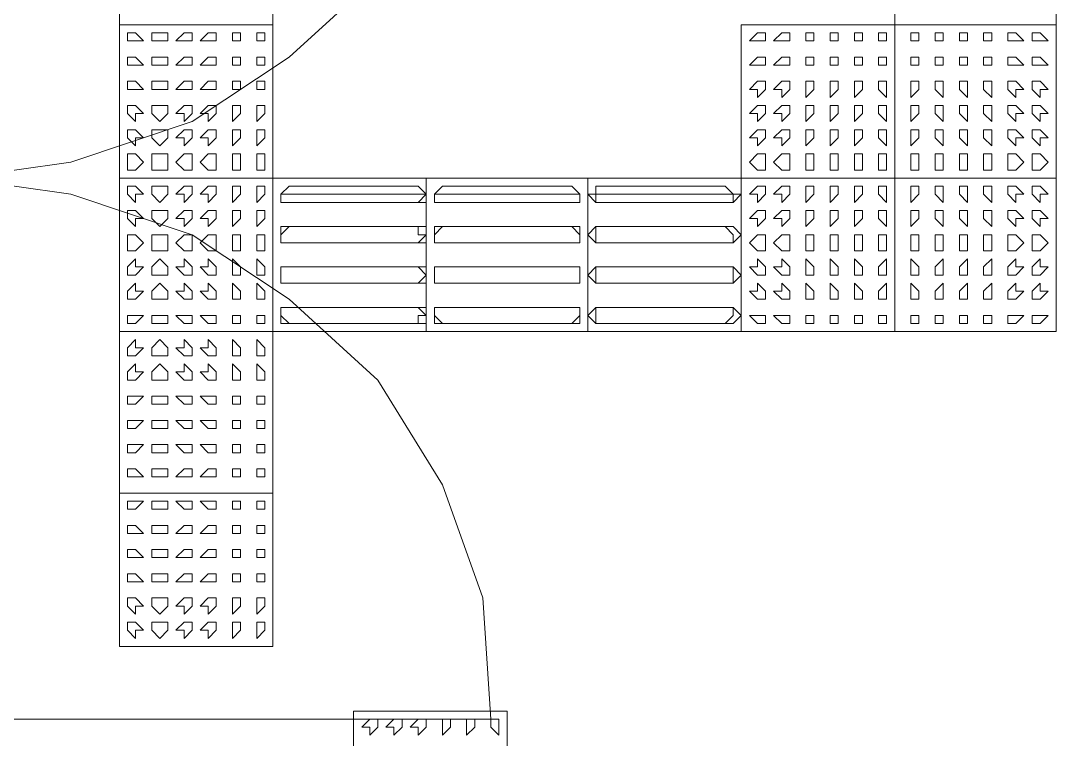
# Model space of a CAD drawing. Header units: millimetres. Extents: x -4011 to 126995, y -1911 to 106700.
# Drawn here: x 88629 to 90622, y 51241 to 52624 of the extents above; entities that cross this region are included whole.
import ezdxf

# ---------------------------------------------------------------- set-up
doc = ezdxf.new("R2010")
doc.units = ezdxf.units.MM
doc.layers.add('PDF_형상', color=7, linetype='Continuous')

msp = doc.modelspace()

# ---------------------------------------------------------------- linework, layer by layer
at = {"layer": 'PDF_형상', "lineweight": 5}
for points in [[(87466.3, 53378.2), (87481.9, 53145.1), (87559.6, 52927.5), (87683.9, 52725.4), (87839.4, 52554.4), (88041.4, 52430), (88274.6, 52352.3), (88507.8, 52321.2), (88725.4, 52352.3), (88958.5, 52430), (89145.1, 52554.4), (89316.1, 52709.8), (89440.4, 52911.9), (89518.1, 53129.5), (89533.7, 53362.7), (88585.5, 53362.7)], [(90621.8, 53222.8), (90621.8, 52927.5), (90621.8, 52616.6), (90310.9, 52616.6), (90310.9, 52927.5)], [(88585.5, 51279.8), (89533.7, 51279.8), (89518.1, 51513), (89440.4, 51730.6), (89316.1, 51932.6), (89145.1, 52088.1), (88958.5, 52212.4), (88725.4, 52290.2), (88507.8, 52321.2), (88274.6, 52290.2), (88041.4, 52212.4), (87839.4, 52088.1), (87683.9, 51917.1), (87559.6, 51715), (87481.9, 51497.4), (87466.3, 51264.2)], [(89114, 52025.9), (89114, 51715), (88818.6, 51715), (88818.6, 52025.9), (88818.6, 52321.2), (89114, 52321.2), (89409.3, 52321.2), (89720.2, 52321.2), (90015.5, 52321.2), (90015.5, 52025.9), (89720.2, 52025.9)], [(89114, 52321.2), (89114, 52025.9), (88818.6, 52025.9), (89114, 52025.9), (89409.3, 52025.9), (89409.3, 52321.2)], [(89409.3, 52025.9), (89720.2, 52025.9), (89720.2, 52321.2)], [(89145.1, 52072.5), (89393.8, 52072.5), (89145.1, 52072.5)], [(89440.4, 52072.5), (89689.1, 52072.5), (89440.4, 52072.5)], [(89735.7, 52072.5), (89984.5, 52072.5), (89735.7, 52072.5)], [(89145.1, 52041.4), (89393.8, 52041.4), (89145.1, 52041.4)], [(89440.4, 52041.4), (89689.1, 52041.4), (89440.4, 52041.4)], [(89735.7, 52041.4), (89984.5, 52041.4), (89735.7, 52041.4)]]:
    msp.add_lwpolyline(points, dxfattribs=at)
for points in [[(88818.6, 52616.6), (88818.6, 52927.5), (89114, 52927.5), (89114, 52616.6)], [(90310.9, 52616.6), (90621.8, 52616.6), (90621.8, 52927.5), (90310.9, 52927.5)], [(88818.6, 52321.2), (88818.6, 52616.6), (89114, 52616.6), (89114, 52321.2)], [(90015.5, 52616.6), (90015.5, 52321.2), (90310.9, 52321.2), (90310.9, 52616.6)], [(90310.9, 52616.6), (90310.9, 52321.2), (90621.8, 52321.2), (90621.8, 52616.6)], [(88865.3, 52585.5), (88849.7, 52601), (88834.2, 52601), (88834.2, 52585.5), (88849.7, 52585.5)], [(88911.9, 52585.5), (88911.9, 52601), (88896.4, 52601), (88880.8, 52601), (88880.8, 52585.5), (88896.4, 52585.5)], [(88958.5, 52585.5), (88958.5, 52601), (88943, 52601), (88927.5, 52585.5), (88943, 52585.5)], [(89005.2, 52585.5), (89005.2, 52601), (88989.6, 52601), (88974.1, 52585.5), (88989.6, 52585.5)], [(89051.8, 52585.5), (89051.8, 52601), (89036.3, 52601), (89036.3, 52585.5)], [(89098.4, 52585.5), (89098.4, 52601), (89082.9, 52601), (89082.9, 52585.5)], [(90062.2, 52585.5), (90062.2, 52601), (90046.6, 52601), (90031.1, 52585.5), (90046.6, 52585.5)], [(90108.8, 52585.5), (90108.8, 52601), (90093.3, 52601), (90077.7, 52585.5), (90093.3, 52585.5)], [(90155.4, 52585.5), (90155.4, 52601), (90139.9, 52601), (90139.9, 52585.5)], [(90202.1, 52585.5), (90202.1, 52601), (90186.5, 52601), (90186.5, 52585.5)], [(90248.7, 52585.5), (90248.7, 52601), (90233.2, 52601), (90233.2, 52585.5)], [(90295.3, 52585.5), (90295.3, 52601), (90279.8, 52601), (90279.8, 52585.5)], [(90357.5, 52585.5), (90357.5, 52601), (90342, 52601), (90342, 52585.5)], [(90404.1, 52585.5), (90404.1, 52601), (90388.6, 52601), (90388.6, 52585.5)], [(90450.8, 52585.5), (90450.8, 52601), (90435.2, 52601), (90435.2, 52585.5)], [(90497.4, 52585.5), (90497.4, 52601), (90481.9, 52601), (90481.9, 52585.5)], [(90559.6, 52585.5), (90544, 52601), (90528.5, 52601), (90528.5, 52585.5), (90544, 52585.5)], [(90606.2, 52585.5), (90590.7, 52601), (90575.1, 52601), (90575.1, 52585.5), (90590.7, 52585.5)], [(88865.3, 52538.9), (88849.7, 52554.4), (88834.2, 52554.4), (88834.2, 52538.9), (88849.7, 52538.9)], [(88911.9, 52538.9), (88911.9, 52554.4), (88896.4, 52554.4), (88880.8, 52554.4), (88880.8, 52538.9), (88896.4, 52538.9)], [(88958.5, 52538.9), (88958.5, 52554.4), (88943, 52554.4), (88927.5, 52538.9), (88943, 52538.9)], [(89005.2, 52538.9), (89005.2, 52554.4), (88989.6, 52554.4), (88974.1, 52538.9), (88989.6, 52538.9)], [(89051.8, 52538.9), (89051.8, 52554.4), (89036.3, 52554.4), (89036.3, 52538.9)], [(89098.4, 52538.9), (89098.4, 52554.4), (89082.9, 52554.4), (89082.9, 52538.9)], [(90062.2, 52538.9), (90062.2, 52554.4), (90046.6, 52554.4), (90031.1, 52538.9), (90046.6, 52538.9)], [(90108.8, 52538.9), (90108.8, 52554.4), (90093.3, 52554.4), (90077.7, 52538.9), (90093.3, 52538.9)], [(90155.4, 52538.9), (90155.4, 52554.4), (90139.9, 52554.4), (90139.9, 52538.9)], [(90202.1, 52538.9), (90202.1, 52554.4), (90186.5, 52554.4), (90186.5, 52538.9)], [(90248.7, 52538.9), (90248.7, 52554.4), (90233.2, 52554.4), (90233.2, 52538.9)], [(90295.3, 52538.9), (90295.3, 52554.4), (90279.8, 52554.4), (90279.8, 52538.9)], [(90357.5, 52538.9), (90357.5, 52554.4), (90342, 52554.4), (90342, 52538.9)], [(90404.1, 52538.9), (90404.1, 52554.4), (90388.6, 52554.4), (90388.6, 52538.9)], [(90450.8, 52538.9), (90450.8, 52554.4), (90435.2, 52554.4), (90435.2, 52538.9)], [(90497.4, 52538.9), (90497.4, 52554.4), (90481.9, 52554.4), (90481.9, 52538.9)], [(90559.6, 52538.9), (90544, 52554.4), (90528.5, 52554.4), (90528.5, 52538.9), (90544, 52538.9)], [(90606.2, 52538.9), (90590.7, 52554.4), (90575.1, 52554.4), (90575.1, 52538.9), (90590.7, 52538.9)], [(88865.3, 52492.2), (88849.7, 52507.8), (88834.2, 52507.8), (88834.2, 52492.2), (88849.7, 52492.2)], [(88911.9, 52492.2), (88911.9, 52507.8), (88896.4, 52507.8), (88880.8, 52507.8), (88880.8, 52492.2), (88896.4, 52492.2)], [(88958.5, 52492.2), (88958.5, 52507.8), (88943, 52507.8), (88927.5, 52492.2), (88943, 52492.2)], [(89005.2, 52492.2), (89005.2, 52507.8), (88989.6, 52507.8), (88974.1, 52492.2), (88989.6, 52492.2)], [(89051.8, 52492.2), (89051.8, 52507.8), (89036.3, 52507.8), (89036.3, 52492.2)], [(89098.4, 52492.2), (89098.4, 52507.8), (89082.9, 52507.8), (89082.9, 52492.2)], [(90062.2, 52492.2), (90062.2, 52507.8), (90046.6, 52507.8), (90031.1, 52492.2), (90046.6, 52492.2), (90046.6, 52476.7)], [(90108.8, 52492.2), (90108.8, 52507.8), (90093.3, 52507.8), (90077.7, 52492.2), (90093.3, 52492.2), (90093.3, 52476.7)], [(90155.4, 52492.2), (90155.4, 52507.8), (90139.9, 52507.8), (90139.9, 52492.2), (90139.9, 52476.7)], [(90202.1, 52492.2), (90202.1, 52507.8), (90186.5, 52507.8), (90186.5, 52492.2), (90186.5, 52476.7)], [(90248.7, 52492.2), (90248.7, 52507.8), (90233.2, 52507.8), (90233.2, 52492.2), (90233.2, 52476.7)], [(90295.3, 52492.2), (90295.3, 52507.8), (90279.8, 52507.8), (90279.8, 52492.2), (90295.3, 52476.7)], [(90357.5, 52492.2), (90357.5, 52507.8), (90342, 52507.8), (90342, 52492.2), (90342, 52476.7)], [(90404.1, 52492.2), (90404.1, 52507.8), (90388.6, 52507.8), (90388.6, 52492.2), (90404.1, 52476.7)], [(90450.8, 52492.2), (90450.8, 52507.8), (90435.2, 52507.8), (90435.2, 52492.2), (90450.8, 52476.7)], [(90497.4, 52492.2), (90497.4, 52507.8), (90481.9, 52507.8), (90481.9, 52492.2), (90497.4, 52476.7)], [(90559.6, 52492.2), (90544, 52507.8), (90528.5, 52507.8), (90528.5, 52492.2), (90544, 52476.7), (90544, 52492.2)], [(90606.2, 52492.2), (90590.7, 52507.8), (90575.1, 52507.8), (90575.1, 52492.2), (90590.7, 52476.7), (90590.7, 52492.2)], [(88865.3, 52445.6), (88849.7, 52461.1), (88834.2, 52461.1), (88834.2, 52445.6), (88849.7, 52430), (88849.7, 52445.6)], [(88911.9, 52445.6), (88911.9, 52461.1), (88896.4, 52461.1), (88880.8, 52461.1), (88880.8, 52445.6), (88896.4, 52430)], [(88958.5, 52445.6), (88958.5, 52461.1), (88943, 52461.1), (88927.5, 52445.6), (88943, 52445.6), (88943, 52430)], [(89005.2, 52445.6), (89005.2, 52461.1), (88989.6, 52461.1), (88974.1, 52445.6), (88989.6, 52445.6), (88989.6, 52430)], [(89051.8, 52445.6), (89051.8, 52461.1), (89036.3, 52461.1), (89036.3, 52445.6), (89036.3, 52430)], [(89098.4, 52445.6), (89098.4, 52461.1), (89082.9, 52461.1), (89082.9, 52445.6), (89082.9, 52430)], [(90062.2, 52445.6), (90062.2, 52461.1), (90046.6, 52461.1), (90031.1, 52445.6), (90046.6, 52445.6), (90046.6, 52430)], [(90108.8, 52445.6), (90108.8, 52461.1), (90093.3, 52461.1), (90077.7, 52445.6), (90093.3, 52445.6), (90093.3, 52430)], [(90155.4, 52445.6), (90155.4, 52461.1), (90139.9, 52461.1), (90139.9, 52445.6), (90139.9, 52430)], [(90202.1, 52445.6), (90202.1, 52461.1), (90186.5, 52461.1), (90186.5, 52445.6), (90186.5, 52430)], [(90248.7, 52445.6), (90248.7, 52461.1), (90233.2, 52461.1), (90233.2, 52445.6), (90233.2, 52430)], [(90295.3, 52445.6), (90295.3, 52461.1), (90279.8, 52461.1), (90279.8, 52445.6), (90295.3, 52430)], [(90357.5, 52445.6), (90357.5, 52461.1), (90342, 52461.1), (90342, 52445.6), (90342, 52430)], [(90404.1, 52445.6), (90404.1, 52461.1), (90388.6, 52461.1), (90388.6, 52445.6), (90404.1, 52430)], [(90450.8, 52445.6), (90450.8, 52461.1), (90435.2, 52461.1), (90435.2, 52445.6), (90450.8, 52430)], [(90497.4, 52445.6), (90497.4, 52461.1), (90481.9, 52461.1), (90481.9, 52445.6), (90497.4, 52430)], [(90559.6, 52445.6), (90544, 52461.1), (90528.5, 52461.1), (90528.5, 52445.6), (90544, 52430), (90544, 52445.6)], [(90606.2, 52445.6), (90590.7, 52461.1), (90575.1, 52461.1), (90575.1, 52445.6), (90590.7, 52430), (90590.7, 52445.6)], [(88865.3, 52399), (88849.7, 52414.5), (88834.2, 52414.5), (88834.2, 52399), (88849.7, 52383.4), (88849.7, 52399)], [(88911.9, 52399), (88911.9, 52414.5), (88896.4, 52414.5), (88880.8, 52414.5), (88880.8, 52399), (88896.4, 52383.4)], [(88958.5, 52399), (88958.5, 52414.5), (88943, 52414.5), (88927.5, 52399), (88943, 52399), (88943, 52383.4)], [(89005.2, 52399), (89005.2, 52414.5), (88989.6, 52414.5), (88974.1, 52399), (88989.6, 52399), (88989.6, 52383.4)], [(89051.8, 52399), (89051.8, 52414.5), (89036.3, 52414.5), (89036.3, 52399), (89036.3, 52383.4)], [(89098.4, 52399), (89098.4, 52414.5), (89082.9, 52414.5), (89082.9, 52399), (89082.9, 52383.4)], [(90062.2, 52399), (90062.2, 52414.5), (90046.6, 52414.5), (90031.1, 52399), (90046.6, 52399), (90046.6, 52383.4)], [(90108.8, 52399), (90108.8, 52414.5), (90093.3, 52414.5), (90077.7, 52399), (90093.3, 52399), (90093.3, 52383.4)], [(90155.4, 52399), (90155.4, 52414.5), (90139.9, 52414.5), (90139.9, 52399), (90139.9, 52383.4)], [(90202.1, 52399), (90202.1, 52414.5), (90186.5, 52414.5), (90186.5, 52399), (90186.5, 52383.4)], [(90248.7, 52399), (90248.7, 52414.5), (90233.2, 52414.5), (90233.2, 52399), (90233.2, 52383.4)], [(90295.3, 52399), (90295.3, 52414.5), (90279.8, 52414.5), (90279.8, 52399), (90295.3, 52383.4)], [(90357.5, 52399), (90357.5, 52414.5), (90342, 52414.5), (90342, 52399), (90342, 52383.4)], [(90404.1, 52399), (90404.1, 52414.5), (90388.6, 52414.5), (90388.6, 52399), (90404.1, 52383.4)], [(90450.8, 52399), (90450.8, 52414.5), (90435.2, 52414.5), (90435.2, 52399), (90450.8, 52383.4)], [(90497.4, 52399), (90497.4, 52414.5), (90481.9, 52414.5), (90481.9, 52399), (90497.4, 52383.4)], [(90559.6, 52399), (90544, 52414.5), (90528.5, 52414.5), (90528.5, 52399), (90544, 52383.4), (90544, 52399)], [(90606.2, 52399), (90590.7, 52414.5), (90575.1, 52414.5), (90575.1, 52399), (90590.7, 52383.4), (90590.7, 52399)], [(88865.3, 52352.3), (88849.7, 52367.9), (88834.2, 52367.9), (88834.2, 52352.3), (88834.2, 52336.8), (88849.7, 52336.8)], [(88911.9, 52352.3), (88911.9, 52367.9), (88896.4, 52367.9), (88880.8, 52367.9), (88880.8, 52352.3), (88880.8, 52336.8), (88896.4, 52336.8), (88911.9, 52336.8)], [(88958.5, 52352.3), (88958.5, 52367.9), (88943, 52367.9), (88927.5, 52352.3), (88943, 52336.8), (88958.5, 52336.8)], [(89005.2, 52352.3), (89005.2, 52367.9), (88989.6, 52367.9), (88974.1, 52352.3), (88989.6, 52336.8), (89005.2, 52336.8)], [(89051.8, 52352.3), (89051.8, 52367.9), (89036.3, 52367.9), (89036.3, 52352.3), (89036.3, 52336.8), (89051.8, 52336.8)], [(89098.4, 52352.3), (89098.4, 52367.9), (89082.9, 52367.9), (89082.9, 52352.3), (89082.9, 52336.8), (89098.4, 52336.8)], [(90062.2, 52352.3), (90062.2, 52367.9), (90046.6, 52367.9), (90031.1, 52352.3), (90046.6, 52336.8), (90062.2, 52336.8)], [(90108.8, 52352.3), (90108.8, 52367.9), (90093.3, 52367.9), (90077.7, 52352.3), (90093.3, 52336.8), (90108.8, 52336.8)], [(90155.4, 52352.3), (90155.4, 52367.9), (90139.9, 52367.9), (90139.9, 52352.3), (90139.9, 52336.8), (90155.4, 52336.8)], [(90202.1, 52352.3), (90202.1, 52367.9), (90186.5, 52367.9), (90186.5, 52352.3), (90186.5, 52336.8), (90202.1, 52336.8)], [(90248.7, 52352.3), (90248.7, 52367.9), (90233.2, 52367.9), (90233.2, 52352.3), (90233.2, 52336.8), (90248.7, 52336.8)], [(90295.3, 52352.3), (90295.3, 52367.9), (90279.8, 52367.9), (90279.8, 52352.3), (90279.8, 52336.8), (90295.3, 52336.8)], [(90357.5, 52352.3), (90357.5, 52367.9), (90342, 52367.9), (90342, 52352.3), (90342, 52336.8), (90357.5, 52336.8)], [(90404.1, 52352.3), (90404.1, 52367.9), (90388.6, 52367.9), (90388.6, 52352.3), (90388.6, 52336.8), (90404.1, 52336.8)], [(90450.8, 52352.3), (90450.8, 52367.9), (90435.2, 52367.9), (90435.2, 52352.3), (90435.2, 52336.8), (90450.8, 52336.8)], [(90497.4, 52352.3), (90497.4, 52367.9), (90481.9, 52367.9), (90481.9, 52352.3), (90481.9, 52336.8), (90497.4, 52336.8)], [(90559.6, 52352.3), (90544, 52367.9), (90528.5, 52367.9), (90528.5, 52352.3), (90528.5, 52336.8), (90544, 52336.8)], [(90606.2, 52352.3), (90590.7, 52367.9), (90575.1, 52367.9), (90575.1, 52352.3), (90575.1, 52336.8), (90590.7, 52336.8)], [(89409.3, 52025.9), (89409.3, 52321.2), (89114, 52321.2), (89114, 52025.9)], [(89720.2, 52025.9), (89720.2, 52321.2), (89409.3, 52321.2), (89409.3, 52025.9)], [(90015.5, 52025.9), (90015.5, 52321.2), (89720.2, 52321.2), (89720.2, 52025.9)], [(90015.5, 52321.2), (90015.5, 52025.9), (90310.9, 52025.9), (90310.9, 52321.2)], [(90310.9, 52321.2), (90310.9, 52025.9), (90621.8, 52025.9), (90621.8, 52321.2)], [(88865.3, 52290.2), (88849.7, 52305.7), (88834.2, 52305.7), (88834.2, 52290.2), (88849.7, 52274.6), (88849.7, 52290.2)], [(88911.9, 52290.2), (88911.9, 52305.7), (88896.4, 52305.7), (88880.8, 52305.7), (88880.8, 52290.2), (88896.4, 52274.6)], [(88958.5, 52290.2), (88958.5, 52305.7), (88943, 52305.7), (88927.5, 52290.2), (88943, 52290.2), (88943, 52274.6)], [(89005.2, 52290.2), (89005.2, 52305.7), (88989.6, 52305.7), (88974.1, 52290.2), (88989.6, 52290.2), (88989.6, 52274.6)], [(89051.8, 52290.2), (89051.8, 52305.7), (89036.3, 52305.7), (89036.3, 52290.2), (89036.3, 52274.6)], [(89098.4, 52290.2), (89098.4, 52305.7), (89082.9, 52305.7), (89082.9, 52290.2), (89082.9, 52274.6)], [(89145.1, 52274.6), (89393.8, 52274.6), (89409.3, 52274.6), (89409.3, 52290.2), (89393.8, 52305.7), (89145.1, 52305.7), (89129.5, 52290.2), (89129.5, 52274.6)], [(89440.4, 52274.6), (89689.1, 52274.6), (89704.7, 52274.6), (89704.7, 52290.2), (89689.1, 52305.7), (89440.4, 52305.7), (89424.9, 52290.2), (89424.9, 52274.6)], [(89735.7, 52274.6), (89984.5, 52274.6), (90000, 52274.6), (90015.5, 52290.2), (90000, 52290.2), (89984.5, 52305.7), (89735.7, 52305.7), (89735.7, 52290.2), (89720.2, 52290.2)], [(90062.2, 52290.2), (90062.2, 52305.7), (90046.6, 52305.7), (90031.1, 52290.2), (90046.6, 52290.2), (90046.6, 52274.6)], [(90108.8, 52290.2), (90108.8, 52305.7), (90093.3, 52305.7), (90077.7, 52290.2), (90093.3, 52290.2), (90093.3, 52274.6)], [(90155.4, 52290.2), (90155.4, 52305.7), (90139.9, 52305.7), (90139.9, 52290.2), (90139.9, 52274.6)], [(90202.1, 52290.2), (90202.1, 52305.7), (90186.5, 52305.7), (90186.5, 52290.2), (90186.5, 52274.6)], [(90248.7, 52290.2), (90248.7, 52305.7), (90233.2, 52305.7), (90233.2, 52290.2), (90233.2, 52274.6)], [(90295.3, 52290.2), (90295.3, 52305.7), (90279.8, 52305.7), (90279.8, 52290.2), (90295.3, 52274.6)], [(90357.5, 52290.2), (90357.5, 52305.7), (90342, 52305.7), (90342, 52290.2), (90342, 52274.6)], [(90404.1, 52290.2), (90404.1, 52305.7), (90388.6, 52305.7), (90388.6, 52290.2), (90404.1, 52274.6)], [(90450.8, 52290.2), (90450.8, 52305.7), (90435.2, 52305.7), (90435.2, 52290.2), (90450.8, 52274.6)], [(90497.4, 52290.2), (90497.4, 52305.7), (90481.9, 52305.7), (90481.9, 52290.2), (90497.4, 52274.6)], [(90559.6, 52290.2), (90544, 52305.7), (90528.5, 52305.7), (90528.5, 52290.2), (90544, 52274.6), (90544, 52290.2)], [(90606.2, 52290.2), (90590.7, 52305.7), (90575.1, 52305.7), (90575.1, 52290.2), (90590.7, 52274.6), (90590.7, 52290.2)], [(89145.1, 52274.6), (89129.5, 52274.6), (89129.5, 52290.2), (89145.1, 52290.2), (89393.8, 52290.2), (89409.3, 52290.2), (89393.8, 52274.6)], [(89440.4, 52274.6), (89424.9, 52274.6), (89424.9, 52290.2), (89440.4, 52290.2), (89689.1, 52290.2), (89704.7, 52290.2), (89704.7, 52274.6), (89689.1, 52274.6)], [(89735.7, 52274.6), (89735.7, 52290.2), (89984.5, 52290.2), (90000, 52290.2), (90000, 52274.6), (89984.5, 52274.6)], [(88865.3, 52243.5), (88849.7, 52259.1), (88834.2, 52259.1), (88834.2, 52243.5), (88849.7, 52228), (88849.7, 52243.5)], [(88911.9, 52243.5), (88911.9, 52259.1), (88896.4, 52259.1), (88880.8, 52259.1), (88880.8, 52243.5), (88896.4, 52228)], [(88958.5, 52243.5), (88958.5, 52259.1), (88943, 52259.1), (88927.5, 52243.5), (88943, 52243.5), (88943, 52228)], [(89005.2, 52243.5), (89005.2, 52259.1), (88989.6, 52259.1), (88974.1, 52243.5), (88989.6, 52243.5), (88989.6, 52228)], [(89051.8, 52243.5), (89051.8, 52259.1), (89036.3, 52259.1), (89036.3, 52243.5), (89036.3, 52228)], [(89098.4, 52243.5), (89098.4, 52259.1), (89082.9, 52259.1), (89082.9, 52243.5), (89082.9, 52228)], [(90062.2, 52243.5), (90062.2, 52259.1), (90046.6, 52259.1), (90031.1, 52243.5), (90046.6, 52243.5), (90046.6, 52228)], [(90108.8, 52243.5), (90108.8, 52259.1), (90093.3, 52259.1), (90077.7, 52243.5), (90093.3, 52243.5), (90093.3, 52228)], [(90155.4, 52243.5), (90155.4, 52259.1), (90139.9, 52259.1), (90139.9, 52243.5), (90139.9, 52228)], [(90202.1, 52243.5), (90202.1, 52259.1), (90186.5, 52259.1), (90186.5, 52243.5), (90186.5, 52228)], [(90248.7, 52243.5), (90248.7, 52259.1), (90233.2, 52259.1), (90233.2, 52243.5), (90233.2, 52228)], [(90295.3, 52243.5), (90295.3, 52259.1), (90279.8, 52259.1), (90279.8, 52243.5), (90295.3, 52228)], [(90357.5, 52243.5), (90357.5, 52259.1), (90342, 52259.1), (90342, 52243.5), (90342, 52228)], [(90404.1, 52243.5), (90404.1, 52259.1), (90388.6, 52259.1), (90388.6, 52243.5), (90404.1, 52228)], [(90450.8, 52243.5), (90450.8, 52259.1), (90435.2, 52259.1), (90435.2, 52243.5), (90450.8, 52228)], [(90497.4, 52243.5), (90497.4, 52259.1), (90481.9, 52259.1), (90481.9, 52243.5), (90497.4, 52228)], [(90559.6, 52243.5), (90544, 52259.1), (90528.5, 52259.1), (90528.5, 52243.5), (90544, 52228), (90544, 52243.5)], [(90606.2, 52243.5), (90590.7, 52259.1), (90575.1, 52259.1), (90575.1, 52243.5), (90590.7, 52228), (90590.7, 52243.5)], [(89145.1, 52196.9), (89129.5, 52196.9), (89129.5, 52212.4), (89145.1, 52228), (89129.5, 52228), (89129.5, 52212.4), (89129.5, 52196.9)], [(89393.8, 52228), (89393.8, 52212.4), (89409.3, 52212.4), (89393.8, 52196.9), (89145.1, 52196.9), (89393.8, 52196.9), (89409.3, 52196.9), (89409.3, 52212.4), (89409.3, 52228), (89393.8, 52228), (89145.1, 52228)], [(89440.4, 52196.9), (89424.9, 52196.9), (89424.9, 52212.4), (89440.4, 52228), (89424.9, 52228), (89424.9, 52212.4), (89424.9, 52196.9)], [(89689.1, 52228), (89704.7, 52212.4), (89704.7, 52196.9), (89689.1, 52196.9), (89440.4, 52196.9), (89689.1, 52196.9), (89704.7, 52196.9), (89704.7, 52212.4), (89704.7, 52228), (89689.1, 52228), (89440.4, 52228)], [(89735.7, 52196.9), (89735.7, 52212.4), (89735.7, 52228), (89720.2, 52212.4)], [(89984.5, 52228), (90000, 52212.4), (90000, 52196.9), (89984.5, 52196.9), (89735.7, 52196.9), (89984.5, 52196.9), (90000, 52196.9), (90015.5, 52212.4), (90000, 52228), (89984.5, 52228), (89735.7, 52228)], [(88865.3, 52196.9), (88849.7, 52212.4), (88834.2, 52212.4), (88834.2, 52196.9), (88834.2, 52181.3), (88849.7, 52181.3)], [(88911.9, 52196.9), (88911.9, 52212.4), (88896.4, 52212.4), (88880.8, 52212.4), (88880.8, 52196.9), (88880.8, 52181.3), (88896.4, 52181.3), (88911.9, 52181.3)], [(88958.5, 52196.9), (88958.5, 52212.4), (88943, 52212.4), (88927.5, 52196.9), (88943, 52181.3), (88958.5, 52181.3)], [(89005.2, 52196.9), (89005.2, 52212.4), (88989.6, 52212.4), (88974.1, 52196.9), (88989.6, 52181.3), (89005.2, 52181.3)], [(89051.8, 52196.9), (89051.8, 52212.4), (89036.3, 52212.4), (89036.3, 52196.9), (89036.3, 52181.3), (89051.8, 52181.3)], [(89098.4, 52196.9), (89098.4, 52212.4), (89082.9, 52212.4), (89082.9, 52196.9), (89082.9, 52181.3), (89098.4, 52181.3)], [(90062.2, 52196.9), (90062.2, 52212.4), (90046.6, 52212.4), (90031.1, 52196.9), (90046.6, 52181.3), (90062.2, 52181.3)], [(90108.8, 52196.9), (90108.8, 52212.4), (90093.3, 52212.4), (90077.7, 52196.9), (90093.3, 52181.3), (90108.8, 52181.3)], [(90155.4, 52196.9), (90155.4, 52212.4), (90139.9, 52212.4), (90139.9, 52196.9), (90139.9, 52181.3), (90155.4, 52181.3)], [(90202.1, 52196.9), (90202.1, 52212.4), (90186.5, 52212.4), (90186.5, 52196.9), (90186.5, 52181.3), (90202.1, 52181.3)], [(90248.7, 52196.9), (90248.7, 52212.4), (90233.2, 52212.4), (90233.2, 52196.9), (90233.2, 52181.3), (90248.7, 52181.3)], [(90295.3, 52196.9), (90295.3, 52212.4), (90279.8, 52212.4), (90279.8, 52196.9), (90279.8, 52181.3), (90295.3, 52181.3)], [(90357.5, 52196.9), (90357.5, 52212.4), (90342, 52212.4), (90342, 52196.9), (90342, 52181.3), (90357.5, 52181.3)], [(90404.1, 52196.9), (90404.1, 52212.4), (90388.6, 52212.4), (90388.6, 52196.9), (90388.6, 52181.3), (90404.1, 52181.3)], [(90450.8, 52196.9), (90450.8, 52212.4), (90435.2, 52212.4), (90435.2, 52196.9), (90435.2, 52181.3), (90450.8, 52181.3)], [(90497.4, 52196.9), (90497.4, 52212.4), (90481.9, 52212.4), (90481.9, 52196.9), (90481.9, 52181.3), (90497.4, 52181.3)], [(90559.6, 52196.9), (90544, 52212.4), (90528.5, 52212.4), (90528.5, 52196.9), (90528.5, 52181.3), (90544, 52181.3)], [(90606.2, 52196.9), (90590.7, 52212.4), (90575.1, 52212.4), (90575.1, 52196.9), (90575.1, 52181.3), (90590.7, 52181.3)], [(88865.3, 52150.3), (88849.7, 52150.3), (88849.7, 52165.8), (88834.2, 52150.3), (88834.2, 52134.7), (88849.7, 52134.7)], [(88911.9, 52150.3), (88896.4, 52165.8), (88880.8, 52150.3), (88880.8, 52134.7), (88896.4, 52134.7), (88911.9, 52134.7)], [(88958.5, 52150.3), (88943, 52165.8), (88943, 52150.3), (88927.5, 52150.3), (88943, 52134.7), (88958.5, 52134.7)], [(89005.2, 52150.3), (88989.6, 52165.8), (88989.6, 52150.3), (88974.1, 52150.3), (88989.6, 52134.7), (89005.2, 52134.7)], [(89051.8, 52150.3), (89036.3, 52165.8), (89036.3, 52150.3), (89036.3, 52134.7), (89051.8, 52134.7)], [(89098.4, 52150.3), (89082.9, 52165.8), (89082.9, 52150.3), (89082.9, 52134.7), (89098.4, 52134.7)], [(90062.2, 52150.3), (90046.6, 52165.8), (90046.6, 52150.3), (90031.1, 52150.3), (90046.6, 52134.7), (90062.2, 52134.7)], [(90108.8, 52150.3), (90093.3, 52165.8), (90093.3, 52150.3), (90077.7, 52150.3), (90093.3, 52134.7), (90108.8, 52134.7)], [(90155.4, 52150.3), (90139.9, 52165.8), (90139.9, 52150.3), (90139.9, 52134.7), (90155.4, 52134.7)], [(90202.1, 52150.3), (90186.5, 52165.8), (90186.5, 52150.3), (90186.5, 52134.7), (90202.1, 52134.7)], [(90248.7, 52150.3), (90233.2, 52165.8), (90233.2, 52150.3), (90233.2, 52134.7), (90248.7, 52134.7)], [(90295.3, 52150.3), (90295.3, 52165.8), (90279.8, 52150.3), (90279.8, 52134.7), (90295.3, 52134.7)], [(90357.5, 52150.3), (90342, 52165.8), (90342, 52150.3), (90342, 52134.7), (90357.5, 52134.7)], [(90404.1, 52150.3), (90404.1, 52165.8), (90388.6, 52150.3), (90388.6, 52134.7), (90404.1, 52134.7)], [(90450.8, 52150.3), (90450.8, 52165.8), (90435.2, 52150.3), (90435.2, 52134.7), (90450.8, 52134.7)], [(90497.4, 52150.3), (90497.4, 52165.8), (90481.9, 52150.3), (90481.9, 52134.7), (90497.4, 52134.7)], [(90559.6, 52150.3), (90544, 52150.3), (90544, 52165.8), (90528.5, 52150.3), (90528.5, 52134.7), (90544, 52134.7)], [(90606.2, 52150.3), (90590.7, 52150.3), (90590.7, 52165.8), (90575.1, 52150.3), (90575.1, 52134.7), (90590.7, 52134.7)], [(89145.1, 52119.2), (89129.5, 52119.2), (89129.5, 52134.7), (89129.5, 52150.3), (89145.1, 52150.3), (89129.5, 52150.3), (89129.5, 52134.7), (89129.5, 52119.2)], [(89393.8, 52150.3), (89409.3, 52134.7), (89393.8, 52119.2), (89145.1, 52119.2), (89393.8, 52119.2), (89409.3, 52119.2), (89409.3, 52134.7), (89409.3, 52150.3), (89393.8, 52150.3), (89145.1, 52150.3)], [(89440.4, 52119.2), (89424.9, 52119.2), (89424.9, 52134.7), (89424.9, 52150.3), (89440.4, 52150.3), (89424.9, 52150.3), (89424.9, 52134.7), (89424.9, 52119.2)], [(89689.1, 52150.3), (89704.7, 52150.3), (89704.7, 52134.7), (89704.7, 52119.2), (89689.1, 52119.2), (89440.4, 52119.2), (89689.1, 52119.2), (89704.7, 52119.2), (89704.7, 52134.7), (89704.7, 52150.3), (89689.1, 52150.3), (89440.4, 52150.3)], [(89735.7, 52119.2), (89735.7, 52134.7), (89735.7, 52150.3), (89720.2, 52134.7)], [(89984.5, 52150.3), (90000, 52150.3), (90000, 52134.7), (90000, 52119.2), (89984.5, 52119.2), (89735.7, 52119.2), (89984.5, 52119.2), (90000, 52119.2), (90015.5, 52134.7), (90000, 52150.3), (89984.5, 52150.3), (89735.7, 52150.3)], [(88865.3, 52103.6), (88849.7, 52103.6), (88849.7, 52119.2), (88834.2, 52103.6), (88834.2, 52088.1), (88849.7, 52088.1)], [(88911.9, 52103.6), (88896.4, 52119.2), (88880.8, 52103.6), (88880.8, 52088.1), (88896.4, 52088.1), (88911.9, 52088.1)], [(88958.5, 52103.6), (88943, 52119.2), (88943, 52103.6), (88927.5, 52103.6), (88943, 52088.1), (88958.5, 52088.1)], [(89005.2, 52103.6), (88989.6, 52119.2), (88989.6, 52103.6), (88974.1, 52103.6), (88989.6, 52088.1), (89005.2, 52088.1)], [(89051.8, 52103.6), (89036.3, 52119.2), (89036.3, 52103.6), (89036.3, 52088.1), (89051.8, 52088.1)], [(89098.4, 52103.6), (89082.9, 52119.2), (89082.9, 52103.6), (89082.9, 52088.1), (89098.4, 52088.1)], [(90062.2, 52103.6), (90046.6, 52119.2), (90046.6, 52103.6), (90031.1, 52103.6), (90046.6, 52088.1), (90062.2, 52088.1)], [(90108.8, 52103.6), (90093.3, 52119.2), (90093.3, 52103.6), (90077.7, 52103.6), (90093.3, 52088.1), (90108.8, 52088.1)], [(90155.4, 52103.6), (90139.9, 52119.2), (90139.9, 52103.6), (90139.9, 52088.1), (90155.4, 52088.1)], [(90202.1, 52103.6), (90186.5, 52119.2), (90186.5, 52103.6), (90186.5, 52088.1), (90202.1, 52088.1)], [(90248.7, 52103.6), (90233.2, 52119.2), (90233.2, 52103.6), (90233.2, 52088.1), (90248.7, 52088.1)], [(90295.3, 52103.6), (90295.3, 52119.2), (90279.8, 52103.6), (90279.8, 52088.1), (90295.3, 52088.1)], [(90357.5, 52103.6), (90342, 52119.2), (90342, 52103.6), (90342, 52088.1), (90357.5, 52088.1)], [(90404.1, 52103.6), (90404.1, 52119.2), (90388.6, 52103.6), (90388.6, 52088.1), (90404.1, 52088.1)], [(90450.8, 52103.6), (90450.8, 52119.2), (90435.2, 52103.6), (90435.2, 52088.1), (90450.8, 52088.1)], [(90497.4, 52103.6), (90497.4, 52119.2), (90481.9, 52103.6), (90481.9, 52088.1), (90497.4, 52088.1)], [(90559.6, 52103.6), (90544, 52103.6), (90544, 52119.2), (90528.5, 52103.6), (90528.5, 52088.1), (90544, 52088.1)], [(90606.2, 52103.6), (90590.7, 52103.6), (90590.7, 52119.2), (90575.1, 52103.6), (90575.1, 52088.1), (90590.7, 52088.1)], [(89145.1, 52041.4), (89129.5, 52057), (89129.5, 52072.5), (89145.1, 52072.5), (89129.5, 52072.5), (89129.5, 52057), (89129.5, 52041.4)], [(89393.8, 52072.5), (89409.3, 52057), (89393.8, 52057), (89393.8, 52041.4), (89409.3, 52041.4), (89409.3, 52057), (89409.3, 52072.5)], [(89440.4, 52041.4), (89424.9, 52057), (89424.9, 52072.5), (89440.4, 52072.5), (89424.9, 52072.5), (89424.9, 52057), (89424.9, 52041.4)], [(89689.1, 52072.5), (89704.7, 52072.5), (89704.7, 52057), (89689.1, 52041.4), (89704.7, 52041.4), (89704.7, 52057), (89704.7, 52072.5)], [(89735.7, 52041.4), (89735.7, 52057), (89735.7, 52072.5), (89720.2, 52057)], [(89984.5, 52072.5), (90000, 52072.5), (90000, 52057), (89984.5, 52041.4), (90000, 52041.4), (90015.5, 52057), (90000, 52072.5)], [(88865.3, 52057), (88849.7, 52057), (88834.2, 52057), (88834.2, 52041.4), (88849.7, 52041.4)], [(88911.9, 52057), (88896.4, 52057), (88880.8, 52057), (88880.8, 52041.4), (88896.4, 52041.4), (88911.9, 52041.4)], [(88958.5, 52057), (88943, 52057), (88927.5, 52057), (88943, 52041.4), (88958.5, 52041.4)], [(89005.2, 52057), (88989.6, 52057), (88974.1, 52057), (88989.6, 52041.4), (89005.2, 52041.4)], [(89051.8, 52057), (89036.3, 52057), (89036.3, 52041.4), (89051.8, 52041.4)], [(89098.4, 52057), (89082.9, 52057), (89082.9, 52041.4), (89098.4, 52041.4)], [(90062.2, 52057), (90046.6, 52057), (90031.1, 52057), (90046.6, 52041.4), (90062.2, 52041.4)], [(90108.8, 52057), (90093.3, 52057), (90077.7, 52057), (90093.3, 52041.4), (90108.8, 52041.4)], [(90155.4, 52057), (90139.9, 52057), (90139.9, 52041.4), (90155.4, 52041.4)], [(90202.1, 52057), (90186.5, 52057), (90186.5, 52041.4), (90202.1, 52041.4)], [(90248.7, 52057), (90233.2, 52057), (90233.2, 52041.4), (90248.7, 52041.4)], [(90295.3, 52057), (90279.8, 52057), (90279.8, 52041.4), (90295.3, 52041.4)], [(90357.5, 52057), (90342, 52057), (90342, 52041.4), (90357.5, 52041.4)], [(90404.1, 52057), (90388.6, 52057), (90388.6, 52041.4), (90404.1, 52041.4)], [(90450.8, 52057), (90435.2, 52057), (90435.2, 52041.4), (90450.8, 52041.4)], [(90497.4, 52057), (90481.9, 52057), (90481.9, 52041.4), (90497.4, 52041.4)], [(90559.6, 52057), (90544, 52057), (90528.5, 52057), (90528.5, 52041.4), (90544, 52041.4)], [(90606.2, 52057), (90590.7, 52057), (90575.1, 52057), (90575.1, 52041.4), (90590.7, 52041.4)], [(88865.3, 51994.8), (88849.7, 51994.8), (88849.7, 52010.4), (88834.2, 51994.8), (88834.2, 51979.3), (88849.7, 51979.3)], [(88911.9, 51994.8), (88896.4, 52010.4), (88880.8, 51994.8), (88880.8, 51979.3), (88896.4, 51979.3), (88911.9, 51979.3)], [(88958.5, 51994.8), (88943, 52010.4), (88943, 51994.8), (88927.5, 51994.8), (88943, 51979.3), (88958.5, 51979.3)], [(89005.2, 51994.8), (88989.6, 52010.4), (88989.6, 51994.8), (88974.1, 51994.8), (88989.6, 51979.3), (89005.2, 51979.3)], [(89051.8, 51994.8), (89036.3, 52010.4), (89036.3, 51994.8), (89036.3, 51979.3), (89051.8, 51979.3)], [(89098.4, 51994.8), (89082.9, 52010.4), (89082.9, 51994.8), (89082.9, 51979.3), (89098.4, 51979.3)], [(88865.3, 51948.2), (88849.7, 51948.2), (88849.7, 51963.7), (88834.2, 51948.2), (88834.2, 51932.6), (88849.7, 51932.6)], [(88911.9, 51948.2), (88896.4, 51963.7), (88880.8, 51948.2), (88880.8, 51932.6), (88896.4, 51932.6), (88911.9, 51932.6)], [(88958.5, 51948.2), (88943, 51963.7), (88943, 51948.2), (88927.5, 51948.2), (88943, 51932.6), (88958.5, 51932.6)], [(89005.2, 51948.2), (88989.6, 51963.7), (88989.6, 51948.2), (88974.1, 51948.2), (88989.6, 51932.6), (89005.2, 51932.6)], [(89051.8, 51948.2), (89036.3, 51963.7), (89036.3, 51948.2), (89036.3, 51932.6), (89051.8, 51932.6)], [(89098.4, 51948.2), (89082.9, 51963.7), (89082.9, 51948.2), (89082.9, 51932.6), (89098.4, 51932.6)], [(88865.3, 51901.6), (88849.7, 51901.6), (88834.2, 51901.6), (88834.2, 51886), (88849.7, 51886)], [(88911.9, 51901.6), (88896.4, 51901.6), (88880.8, 51901.6), (88880.8, 51886), (88896.4, 51886), (88911.9, 51886)], [(88958.5, 51901.6), (88943, 51901.6), (88927.5, 51901.6), (88943, 51886), (88958.5, 51886)], [(89005.2, 51901.6), (88989.6, 51901.6), (88974.1, 51901.6), (88989.6, 51886), (89005.2, 51886)], [(89051.8, 51901.6), (89036.3, 51901.6), (89036.3, 51886), (89051.8, 51886)], [(89098.4, 51901.6), (89082.9, 51901.6), (89082.9, 51886), (89098.4, 51886)], [(88865.3, 51854.9), (88849.7, 51854.9), (88834.2, 51854.9), (88834.2, 51839.4), (88849.7, 51839.4)], [(88911.9, 51854.9), (88896.4, 51854.9), (88880.8, 51854.9), (88880.8, 51839.4), (88896.4, 51839.4), (88911.9, 51839.4)], [(88958.5, 51854.9), (88943, 51854.9), (88927.5, 51854.9), (88943, 51839.4), (88958.5, 51839.4)], [(89005.2, 51854.9), (88989.6, 51854.9), (88974.1, 51854.9), (88989.6, 51839.4), (89005.2, 51839.4)], [(89051.8, 51854.9), (89036.3, 51854.9), (89036.3, 51839.4), (89051.8, 51839.4)], [(89098.4, 51854.9), (89082.9, 51854.9), (89082.9, 51839.4), (89098.4, 51839.4)], [(88865.3, 51808.3), (88849.7, 51808.3), (88834.2, 51808.3), (88834.2, 51792.7), (88849.7, 51792.7)], [(88911.9, 51808.3), (88896.4, 51808.3), (88880.8, 51808.3), (88880.8, 51792.7), (88896.4, 51792.7), (88911.9, 51792.7)], [(88958.5, 51808.3), (88943, 51808.3), (88927.5, 51808.3), (88943, 51792.7), (88958.5, 51792.7)], [(89005.2, 51808.3), (88989.6, 51808.3), (88974.1, 51808.3), (88989.6, 51792.7), (89005.2, 51792.7)], [(89051.8, 51808.3), (89036.3, 51808.3), (89036.3, 51792.7), (89051.8, 51792.7)], [(89098.4, 51808.3), (89082.9, 51808.3), (89082.9, 51792.7), (89098.4, 51792.7)], [(88865.3, 51746.1), (88849.7, 51761.7), (88834.2, 51761.7), (88834.2, 51746.1), (88849.7, 51746.1)], [(88911.9, 51746.1), (88911.9, 51761.7), (88896.4, 51761.7), (88880.8, 51761.7), (88880.8, 51746.1), (88896.4, 51746.1)], [(88958.5, 51746.1), (88958.5, 51761.7), (88943, 51761.7), (88927.5, 51746.1), (88943, 51746.1)], [(89005.2, 51746.1), (89005.2, 51761.7), (88989.6, 51761.7), (88974.1, 51746.1), (88989.6, 51746.1)], [(89051.8, 51746.1), (89051.8, 51761.7), (89036.3, 51761.7), (89036.3, 51746.1)], [(89098.4, 51746.1), (89098.4, 51761.7), (89082.9, 51761.7), (89082.9, 51746.1)], [(88818.6, 51419.7), (88818.6, 51715), (89114, 51715), (89114, 51419.7)], [(88865.3, 51699.5), (88849.7, 51699.5), (88834.2, 51699.5), (88834.2, 51683.9), (88849.7, 51683.9)], [(88911.9, 51699.5), (88896.4, 51699.5), (88880.8, 51699.5), (88880.8, 51683.9), (88896.4, 51683.9), (88911.9, 51683.9)], [(88958.5, 51699.5), (88943, 51699.5), (88927.5, 51699.5), (88943, 51683.9), (88958.5, 51683.9)], [(89005.2, 51699.5), (88989.6, 51699.5), (88974.1, 51699.5), (88989.6, 51683.9), (89005.2, 51683.9)], [(89051.8, 51699.5), (89036.3, 51699.5), (89036.3, 51683.9), (89051.8, 51683.9)], [(89098.4, 51699.5), (89082.9, 51699.5), (89082.9, 51683.9), (89098.4, 51683.9)], [(88865.3, 51637.3), (88849.7, 51652.8), (88834.2, 51652.8), (88834.2, 51637.3), (88849.7, 51637.3)], [(88911.9, 51637.3), (88911.9, 51652.8), (88896.4, 51652.8), (88880.8, 51652.8), (88880.8, 51637.3), (88896.4, 51637.3)], [(88958.5, 51637.3), (88958.5, 51652.8), (88943, 51652.8), (88927.5, 51637.3), (88943, 51637.3)], [(89005.2, 51637.3), (89005.2, 51652.8), (88989.6, 51652.8), (88974.1, 51637.3), (88989.6, 51637.3)], [(89051.8, 51637.3), (89051.8, 51652.8), (89036.3, 51652.8), (89036.3, 51637.3)], [(89098.4, 51637.3), (89098.4, 51652.8), (89082.9, 51652.8), (89082.9, 51637.3)], [(88865.3, 51590.7), (88849.7, 51606.2), (88834.2, 51606.2), (88834.2, 51590.7), (88849.7, 51590.7)], [(88911.9, 51590.7), (88911.9, 51606.2), (88896.4, 51606.2), (88880.8, 51606.2), (88880.8, 51590.7), (88896.4, 51590.7)], [(88958.5, 51590.7), (88958.5, 51606.2), (88943, 51606.2), (88927.5, 51590.7), (88943, 51590.7)], [(89005.2, 51590.7), (89005.2, 51606.2), (88989.6, 51606.2), (88974.1, 51590.7), (88989.6, 51590.7)], [(89051.8, 51590.7), (89051.8, 51606.2), (89036.3, 51606.2), (89036.3, 51590.7)], [(89098.4, 51590.7), (89098.4, 51606.2), (89082.9, 51606.2), (89082.9, 51590.7)], [(88865.3, 51544), (88849.7, 51559.6), (88834.2, 51559.6), (88834.2, 51544), (88849.7, 51544)], [(88911.9, 51544), (88911.9, 51559.6), (88896.4, 51559.6), (88880.8, 51559.6), (88880.8, 51544), (88896.4, 51544)], [(88958.5, 51544), (88958.5, 51559.6), (88943, 51559.6), (88927.5, 51544), (88943, 51544)], [(89005.2, 51544), (89005.2, 51559.6), (88989.6, 51559.6), (88974.1, 51544), (88989.6, 51544)], [(89051.8, 51544), (89051.8, 51559.6), (89036.3, 51559.6), (89036.3, 51544)], [(89098.4, 51544), (89098.4, 51559.6), (89082.9, 51559.6), (89082.9, 51544)], [(88865.3, 51497.4), (88849.7, 51513), (88834.2, 51513), (88834.2, 51497.4), (88849.7, 51481.9), (88849.7, 51497.4)], [(88911.9, 51497.4), (88911.9, 51513), (88896.4, 51513), (88880.8, 51513), (88880.8, 51497.4), (88896.4, 51481.9)], [(88958.5, 51497.4), (88958.5, 51513), (88943, 51513), (88927.5, 51497.4), (88943, 51497.4), (88943, 51481.9)], [(89005.2, 51497.4), (89005.2, 51513), (88989.6, 51513), (88974.1, 51497.4), (88989.6, 51497.4), (88989.6, 51481.9)], [(89051.8, 51497.4), (89051.8, 51513), (89036.3, 51513), (89036.3, 51497.4), (89036.3, 51481.9)], [(89098.4, 51497.4), (89098.4, 51513), (89082.9, 51513), (89082.9, 51497.4), (89082.9, 51481.9)], [(88865.3, 51450.8), (88849.7, 51466.3), (88834.2, 51466.3), (88834.2, 51450.8), (88849.7, 51435.2), (88849.7, 51450.8)], [(88911.9, 51450.8), (88911.9, 51466.3), (88896.4, 51466.3), (88880.8, 51466.3), (88880.8, 51450.8), (88896.4, 51435.2)], [(88958.5, 51450.8), (88958.5, 51466.3), (88943, 51466.3), (88927.5, 51450.8), (88943, 51450.8), (88943, 51435.2)], [(89005.2, 51450.8), (89005.2, 51466.3), (88989.6, 51466.3), (88974.1, 51450.8), (88989.6, 51450.8), (88989.6, 51435.2)], [(89051.8, 51450.8), (89051.8, 51466.3), (89036.3, 51466.3), (89036.3, 51450.8), (89036.3, 51435.2)], [(89098.4, 51450.8), (89098.4, 51466.3), (89082.9, 51466.3), (89082.9, 51450.8), (89082.9, 51435.2)], [(89269.4, 51295.3), (89269.4, 51000), (89564.8, 51000), (89564.8, 51295.3)], [(89316.1, 51264.2), (89316.1, 51279.8), (89300.5, 51279.8), (89285, 51264.2), (89300.5, 51264.2), (89300.5, 51248.7)], [(89362.7, 51264.2), (89362.7, 51279.8), (89347.1, 51279.8), (89331.6, 51264.2), (89347.1, 51264.2), (89347.1, 51248.7)], [(89409.3, 51264.2), (89409.3, 51279.8), (89393.8, 51279.8), (89378.2, 51264.2), (89393.8, 51264.2), (89393.8, 51248.7)], [(89456, 51264.2), (89456, 51279.8), (89440.4, 51279.8), (89440.4, 51264.2), (89440.4, 51248.7)], [(89502.6, 51264.2), (89502.6, 51279.8), (89487, 51279.8), (89487, 51264.2), (89487, 51248.7)], [(89549.2, 51264.2), (89549.2, 51279.8), (89533.7, 51279.8), (89533.7, 51264.2), (89549.2, 51248.7)]]:
    msp.add_lwpolyline(points, close=True, dxfattribs=at)

doc.saveas('drawing.dxf')
